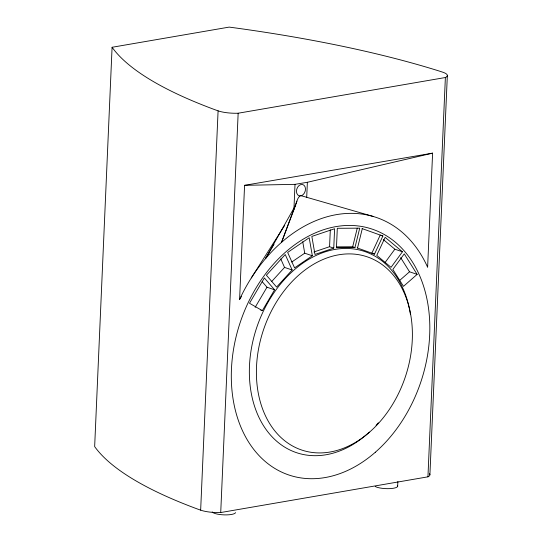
<?xml version="1.0" encoding="UTF-8"?>
<svg xmlns="http://www.w3.org/2000/svg" width="542" height="542" viewBox="0 0 542 542"><rect width="100%" height="100%" fill="white"/><g stroke="black" fill="none" stroke-linecap="round" stroke-linejoin="round"><path stroke-width="0.81" d="M427.943 476.831L445.375 77.526A18.733 4.722 2.5 0 0 442.631 72.154L439.013 70.975A542.095 136.645 2.5 0 0 229.205 27.1L112.086 47.276L94.654 446.588A542.095 136.645 2.5 0 0 197.254 508.938L200.655 510.144A18.733 4.722 2.5 0 0 220.723 512.536L427.943 476.831A18.733 4.722 2.5 0 0 429.427 473.694M200.655 510.144L218.087 110.839L214.686 109.626A542.095 136.645 2.5 0 1 112.086 47.276M220.723 512.536L238.155 113.224L445.375 77.526M239.598 299.414L244.577 185.323L432.604 153.149L427.624 267.24A142.2 104.166 -71.2 0 0 239.598 299.414L241.414 296.582M293.927 209.314L295.017 184.355L307.368 182.288L432.604 153.149M306.711 197.261L307.368 182.288M313.926 251.969L329.57 246.705L330.308 229.862M333.757 248.128L334.604 228.758L311.84 236.42L314.983 254.442L333.757 248.128L329.57 246.705M397.652 486.391L397.869 481.499M429.914 474.643L447.346 75.338M295.336 206.577L295.695 205.005L265.451 258.683L274.028 244.286M336.697 246.867L352.679 246.779L357.253 228.202M354.956 247.552L359.732 228.168L337.307 228.29L336.46 247.66L354.956 247.552L352.679 246.779M357.53 247.992L362.307 228.602M295.932 204.226C297.009 201.204 297.578 197.22 300.661 195.56L373.424 216.515M296.874 201.123L281.562 242.288L295.695 205.005M382.876 236.021L380.213 235.113L371.839 253.202L374.502 254.11L382.876 236.021L362.015 228.555M255.14 307.355L266.989 287.219L262.145 281.61M262.328 310.661L274.591 289.801L264.374 277.971L249.503 303.256L262.328 310.661L260.804 310.139M251.319 277.924L284.692 225.35M384.928 262.721L394.854 249.198L402.455 251.779L391.046 267.335L376.765 255.417L385.145 237.328L402.455 251.779M271.779 281.42L284.55 267.409L292.152 269.991L276.61 287.05L266.393 275.221L285.241 254.537L292.152 269.991M399.589 280.492L409.528 271.793L417.137 274.374L403.472 286.339L392.848 269.428L404.264 253.873L417.137 274.374M291.745 262.037L304.726 253.189L312.334 255.777L309.191 237.755L287.653 252.423L294.57 267.877L312.334 255.777M244.577 185.323L295.017 184.355M266.989 287.219L274.591 289.801M357.185 247.918L374.502 254.11M383.309 239.557L394.854 249.198M400.653 257.646L409.528 271.793M280.749 258.907L284.55 267.409M302.727 241.725L304.726 253.189M235.56 512.617A11.802 2.974 2.5 0 1 224.361 514.88A11.802 2.974 2.5 0 1 212.207 511.933M397.51 485.605A11.802 2.974 2.5 0 1 389.481 488.64A11.802 2.974 2.5 0 1 375.233 486.486M369.027 432.394A106.205 77.804 -71.2 0 1 255.431 408.858A106.205 77.804 -71.2 0 1 307.693 259.964A106.205 77.804 -71.2 0 1 410.436 314.414M378.336 422.807A106.205 77.804 -71.2 0 1 376.08 425.341M238.155 113.224A18.733 4.722 2.5 0 1 218.087 110.839M301.379 195.723L299.076 195.777A5.901 4.322 -71.2 0 1 297.775 186.976A5.901 4.322 -71.2 0 1 305.058 186.8A5.901 4.322 -71.2 0 1 301.379 195.723M375.362 452.218A129.809 95.094 -71.2 0 0 384.854 234.849A129.809 95.094 -71.2 0 0 231.454 369.143A129.809 95.094 -71.2 0 0 375.362 452.218M369.597 432.096A102.004 74.721 -71.2 0 0 377.056 261.291A102.004 74.721 -71.2 0 0 256.515 366.819A102.004 74.721 -71.2 0 0 369.597 432.096"/></g></svg>
